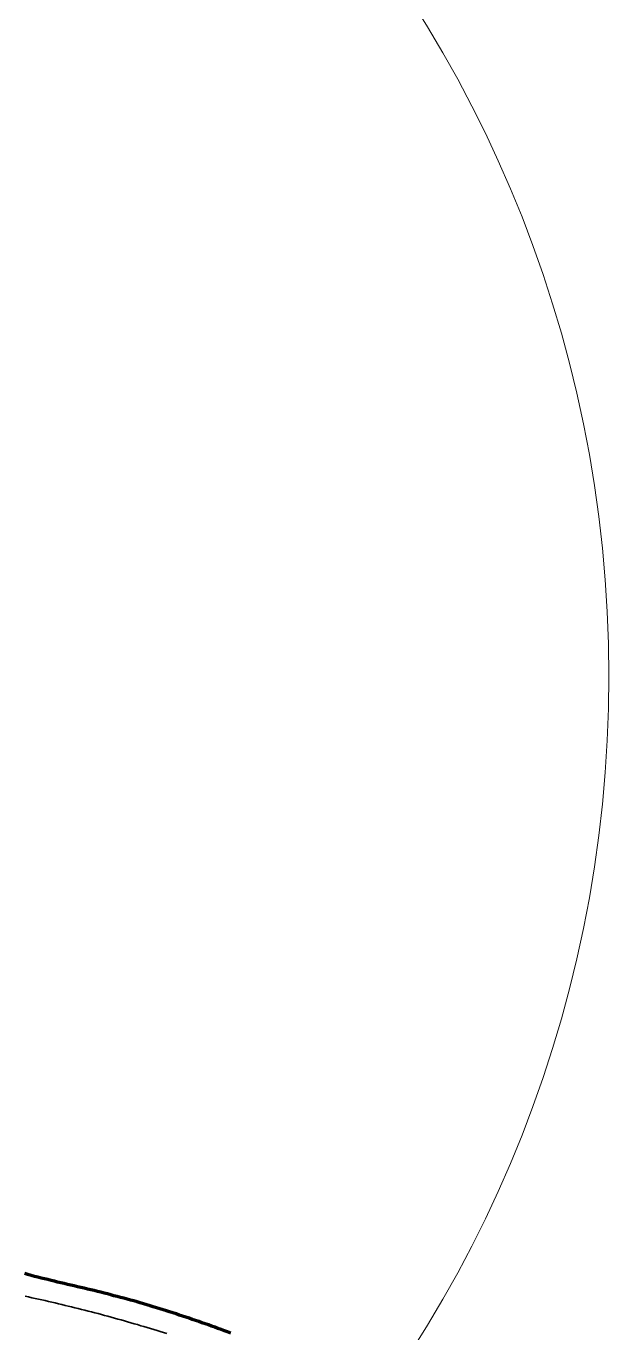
# Model space of a CAD drawing. Header units: millimetres. Extents: x 0 to 2382, y 0 to 420.
# Drawn here: x 292.72 to 301.29, y 298.82 to 318.04 of the extents above; entities that cross this region are included whole.
import ezdxf

# ---------------------------------------------------------------- set-up
doc = ezdxf.new("R2010")
doc.units = ezdxf.units.MM
doc.linetypes.add('IRAM-E-TRAZOS', pattern=[5, 4, -1])
for name, color, linetype, lineweight in [('01-VISIBLE', 7, 'CONTINUOUS', 70), ('02-OCULTA', 4, 'IRAM-E-TRAZOS', 35), ('08-FINA', 5, 'CONTINUOUS', 18)]:
    doc.layers.add(name, color=color, linetype=linetype, lineweight=lineweight)

msp = doc.modelspace()

# ---------------------------------------------------------------- linework, layer by layer
at = {"layer": '01-VISIBLE'}
msp.add_lwpolyline([(295.728, 298.812), (295.681, 298.829), (295.634, 298.847), (295.587, 298.864), (295.54, 298.881), (295.493, 298.897), (295.445, 298.914), (295.398, 298.931), (295.351, 298.947), (295.303, 298.964), (295.256, 298.98), (295.209, 298.997), (295.161, 299.013), (295.114, 299.029), (295.066, 299.045), (295.019, 299.061), (294.971, 299.077), (294.924, 299.093), (294.876, 299.108), (294.828, 299.124), (294.781, 299.139), (294.733, 299.155), (294.685, 299.17), (294.637, 299.184), (294.589, 299.199), (294.541, 299.214), (294.493, 299.228), (294.445, 299.242), (294.397, 299.256), (294.349, 299.27), (294.301, 299.284), (294.252, 299.297), (294.204, 299.31), (294.156, 299.324), (294.107, 299.337), (294.059, 299.349), (294.01, 299.362), (293.962, 299.375), (293.913, 299.387), (293.865, 299.399), (293.816, 299.412), (293.767, 299.424), (293.719, 299.436), (293.67, 299.448), (293.621, 299.459), (293.573, 299.471), (293.524, 299.483), (293.475, 299.494), (293.426, 299.506), (293.378, 299.517), (293.329, 299.529), (293.28, 299.54), (293.231, 299.552), (293.182, 299.563), (293.134, 299.575), (293.085, 299.587), (293.036, 299.598), (292.987, 299.61), (292.939, 299.622), (292.89, 299.633), (292.841, 299.646), (292.793, 299.658), (292.745, 299.672), (292.697, 299.686)], dxfattribs=at)
at = {"layer": '02-OCULTA'}
msp.add_lwpolyline([(292.704, 299.353), (292.753, 299.343), (292.802, 299.332), (292.851, 299.322), (292.9, 299.311), (292.949, 299.3), (292.998, 299.289), (293.046, 299.278), (293.095, 299.266), (293.144, 299.255), (293.193, 299.244), (293.242, 299.232), (293.29, 299.22), (293.339, 299.209), (293.388, 299.197), (293.436, 299.185), (293.485, 299.173), (293.534, 299.16), (293.582, 299.148), (293.631, 299.136), (293.679, 299.123), (293.728, 299.11), (293.776, 299.098), (293.825, 299.085), (293.873, 299.072), (293.921, 299.059), (293.97, 299.045), (294.018, 299.032), (294.066, 299.019), (294.114, 299.005), (294.163, 298.991), (294.211, 298.978), (294.259, 298.964), (294.307, 298.95), (294.355, 298.936), (294.403, 298.921), (294.451, 298.907), (294.499, 298.893), (294.547, 298.878), (294.595, 298.863), (294.643, 298.849), (294.691, 298.834), (294.739, 298.819), (294.786, 298.804)], dxfattribs=at)
at = {"layer": '08-FINA'}
msp.add_circle((282.872, 308.476), 18.417, dxfattribs=at)

doc.saveas('drawing.dxf')
